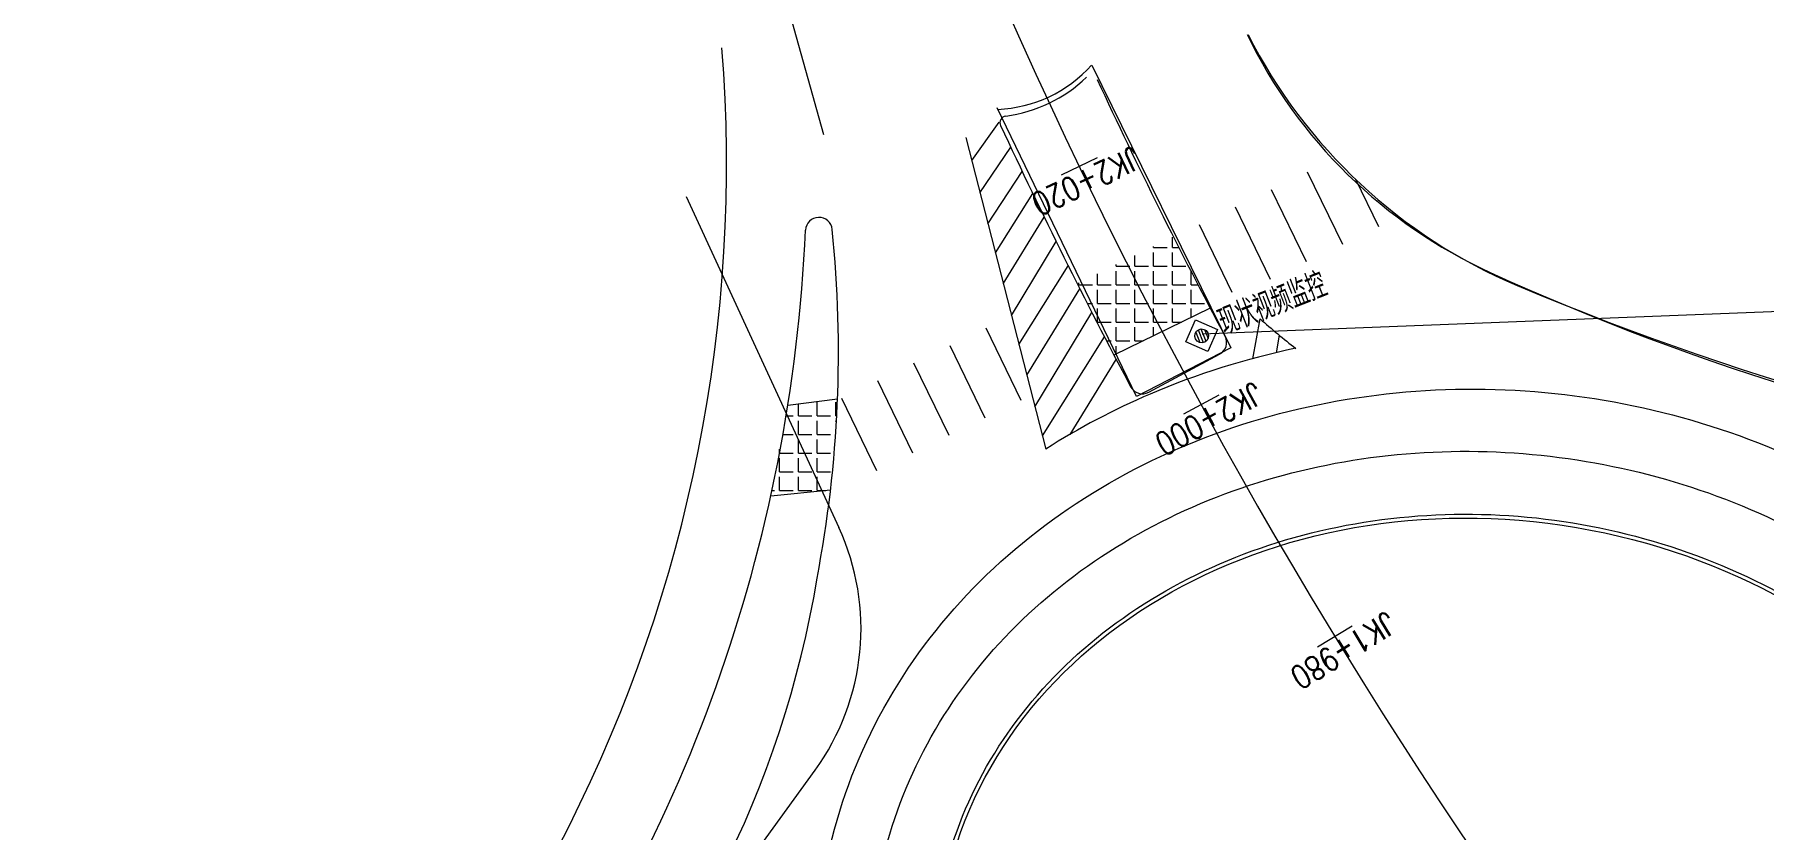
# Model space of a CAD drawing. Header units: millimetres. Extents: x 523446 to 528898, y 388189 to 392165.
# Drawn here: x 526968.2 to 527097.3, y 389746.1 to 389805.4 of the extents above; entities that cross this region are included whole.
import ezdxf
from ezdxf.enums import TextEntityAlignment as Align

# ---------------------------------------------------------------- set-up
doc = ezdxf.new("R2010")
doc.units = ezdxf.units.MM
doc.linetypes.add('33', pattern=[6, 3, -3])
for name, color, linetype, lineweight in [('0-现状交通设施2018', 7, 'Continuous', 0), ('0-现状信号灯', 7, 'Continuous', 40), ('000-scy-中分带', 2, 'Continuous', 60), ('000-scy-机动车道线', 5, 'Continuous', 60), ('人行横道', 7, 'Continuous', 30)]:
    doc.layers.add(name, color=color, linetype=linetype, lineweight=lineweight)
for name, color, linetype in [('JQDD-标注路线桩号', 7, 'Continuous'), ('MEDS道路平面中线-JQDD', 7, 'Continuous'), ('中央绿化带', 3, 'Continuous'), ('机动车边线', 5, 'Continuous'), ('标线（实）', 1, 'Continuous'), ('标线（虚）', 1, '33'), ('渠化岛', 4, 'Continuous'), ('转盘', 5, 'Continuous')]:
    doc.layers.add(name, color=color, linetype=linetype)
doc.styles.add('HZTXT_S', font='TXT_S.shx', dxfattribs={"width": 0.75, "bigfont": 'HZTXT.shx'})
doc.styles.add('MEDS', font='TXT_S.SHX', dxfattribs={"width": 0.75, "bigfont": 'hztxt.shx'})
pattern_1 = [(0, (0, 0), (0, 1.397), [1.016, -0.381]), (90, (0, 0), (-1.397, 9e-17), [1.016, -0.381])]

# ---------------------------------------------------------------- blocks, each defined once
blk = doc.blocks.new('7')
at = {"layer": '0-现状信号灯', "linetype": 'Continuous', "lineweight": 0, "ltscale": 0.005}
for p, q in [((525414.9, 388753.36), (525416.62, 388753.9)), ((525415.44, 388751.64), (525414.9, 388753.36)), ((525416.62, 388753.9), (525417.16, 388752.19)), ((525417.16, 388752.19), (525415.44, 388751.64)), ((525415.94, 388753.28), (525415.56, 388752.55)), ((525416.18, 388753.26), (525415.71, 388752.36)), ((525416.37, 388753.15), (525415.92, 388752.27)), ((525416.51, 388752.92), (525416.18, 388752.28))]:
    blk.add_line(p, q, dxfattribs=at)
blk.add_ellipse((525416.02, 388752.77), major_axis=(0.365, 0.365), ratio=1, start_param=3.156470216024712, end_param=9.439655523204298, dxfattribs=at)

msp = doc.modelspace()

# ---------------------------------------------------------------- hatches: boundary and pattern name
at = {"layer": '渠化岛', "linetype": 'ByBlock', "lineweight": 0}
h = msp.add_hatch(dxfattribs=at)
h.set_pattern_fill('ANGLE', color=42, scale=0.2, style=0)
h.set_pattern_definition(pattern_1)
h.paths.add_polyline_path([(527046.07, 389786.84), (527053.26, 389790.34), (527056.01, 389785), (527048.81, 389781.5)])
h = msp.add_hatch(dxfattribs=at)
h.set_pattern_fill('ANGLE', color=42, scale=0.2, style=0)
h.set_pattern_definition(pattern_1)
h.paths.add_polyline_path([(527024.46, 389777.77), (527028.16, 389778.24), (527027.64, 389771.42), (527023.18, 389770.96)])

# ---------------------------------------------------------------- linework, layer by layer
at = {"layer": '0-现状交通设施2018', "linetype": 'ByBlock', "lineweight": 0}
msp.add_lwpolyline([(527103.01, 389784.93), (527055.4, 389783.06)], dxfattribs=at)
at = {"layer": '000-scy-中分带', "linetype": 'ByBlock', "lineweight": 0}
msp.add_lwpolyline([(527047.15, 389803.15), (527057.55, 389782.04), (527050.5, 389778.4), (527040.08, 389799.96)], dxfattribs=at)
msp.add_arc((527039.71, 389809.85), 10, 272.4323, 318.0517, dxfattribs=at)
at = {"layer": '000-scy-机动车道线', "linetype": 'ByBlock', "lineweight": 0}
for p, q in [((527016.85, 389793.34), (527028.26, 389768.62)), ((527005.21, 389721.21), (527026.49, 389750.49))]:
    msp.add_line(p, q, dxfattribs=at)
for centre, radius, start, end in [((527092.45, 389821.69), 37.39, 205.758, 245.4702), ((527155.47, 389959.78), 189.18, 245.4702, 261.0987), ((527011.92, 389761.07), 18, 324.0002, 24.799)]:
    msp.add_arc(centre, radius, start, end, dxfattribs=at)
at = {"layer": 'JQDD-标注路线桩号', "color": 7, "linetype": 'ByBlock', "lineweight": 0}
for p, q in [((527047.56, 389796.24), (527044.86, 389794.94)), ((527056.64, 389778.51), (527054.01, 389777.08)), ((527066.6, 389761.25), (527064.03, 389759.69))]:
    msp.add_line(p, q, dxfattribs=at)
at = {"layer": 'MEDS道路平面中线-JQDD', "color": 233, "linetype": 'ByBlock', "lineweight": 0}
msp.add_arc((527406.72, 389968.9), 400, 202.7223, 226.4765, dxfattribs=at)
at = {"layer": '中央绿化带', "linetype": 'ByBlock', "lineweight": 0, "ltscale": 0.05}
msp.add_line((527051.41, 389778.73), (527056.7, 389781.56), dxfattribs=at)
for centre, radius, start, end in [((527039.2, 389810.24), 11, 277.991, 313.4322), ((527406.73, 389968.91), 396.02, 204.9113, 208.0129), ((527040.8, 389798.86), 0.5, 97.991, 204.9251), ((527406.72, 389968.9), 404, 204.9251, 208.0151), ((527056.23, 389782.44), 1, 298.1572, 28.0129), ((527050.94, 389779.61), 1, 208.0151, 298.1572)]:
    msp.add_arc(centre, radius, start, end, dxfattribs=at)
at = {"layer": '人行横道', "linetype": 'ByBlock', "lineweight": 0}
for points in [[(527063.26, 389795.19), (527065.88, 389789.79)], [(527066.86, 389794.64), (527068.58, 389791.1)], [(527060.56, 389793.88), (527063.18, 389788.48)], [(527057.87, 389792.57), (527060.49, 389787.17)], [(527055.17, 389791.26), (527057.63, 389786.19)], [(527039.25, 389783.53), (527041.87, 389778.13)], [(527036.55, 389782.22), (527039.17, 389776.82)], [(527033.85, 389780.91), (527036.47, 389775.51)], [(527031.15, 389779.6), (527033.77, 389774.2)], [(527028.45, 389778.29), (527031.07, 389772.89)]]:
    msp.add_lwpolyline(points, dxfattribs=at)
at = {"layer": '机动车边线', "linetype": 'ByBlock', "lineweight": 0}
msp.add_arc((526909.87, 389795.81), 110, 302.0083, 4.5066, dxfattribs=at)
at = {"layer": '标线（实）', "linetype": 'ByBlock', "lineweight": 0}
for p, q in [((526985.55, 389947.25), (527027.12, 389797.97)), ((527037.74, 389797.75), (527043.72, 389774.48))]:
    msp.add_line(p, q, dxfattribs=at)
for points in [[(527040.22, 389798.91), (527038.18, 389796.03)], [(527038.8, 389793.62), (527041.1, 389797.04)], [(527039.4, 389791.3), (527041.96, 389795.21)], [(527039.96, 389789.13), (527042.75, 389793.57)], [(527040.55, 389786.83), (527043.61, 389791.8)], [(527041.15, 389784.47), (527044.5, 389789.98)], [(527041.71, 389782.3), (527045.4, 389788.17)], [(527042.3, 389780), (527046.27, 389786.45)], [(527042.91, 389777.64), (527047.17, 389784.67)], [(527059.18, 389781.23), (527059.73, 389784.22)], [(527043.47, 389775.47), (527048.1, 389782.86)], [(527060.96, 389781.68), (527061.19, 389782.98)], [(527045.54, 389775.58), (527048.98, 389781.18)]]:
    msp.add_lwpolyline(points, dxfattribs=at)
msp.add_arc((527094.51, 389823.54), 52.5, 228.511, 232.2975, dxfattribs=at)
for points, knots in [([(527062.41, 389782.01), (527058.67, 389781.22), (527055.01, 389780.08), (527048.81, 389777.43), (527046.2, 389776.05), (527043.72, 389774.48)], [5.1489414, 5.1489414, 5.1489414, 5.1489414, 5.3638071, 5.3638071, 5.5310425, 5.5310425, 5.5310425, 5.5310425]), ([(527035.7, 389740.7), (527035.38, 389738.81), (527035.24, 389736.89), (527035.35, 389731.85), (527035.89, 389728.72), (527037.89, 389722.64), (527039.35, 389719.69), (527043.08, 389714.16), (527045.35, 389711.59), (527050.57, 389707), (527053.51, 389704.98), (527059.85, 389701.62), (527063.25, 389700.29), (527070.3, 389698.39), (527073.95, 389697.82), (527081.23, 389697.51), (527084.87, 389697.75), (527091.9, 389699.04), (527095.3, 389700.08), (527101.61, 389702.89), (527104.53, 389704.65), (527109.7, 389708.8), (527111.95, 389711.18), (527115.63, 389716.38), (527117.06, 389719.21), (527119, 389725.12), (527119.51, 389728.21), (527119.57, 389734.44), (527119.12, 389737.58), (527117.3, 389743.69), (527115.94, 389746.67), (527112.37, 389752.27), (527110.17, 389754.88), (527105.09, 389759.58), (527102.21, 389761.67), (527095.96, 389765.16), (527092.6, 389766.57), (527085.6, 389768.62), (527081.97, 389769.27), (527074.68, 389769.75), (527071.03, 389769.58), (527063.95, 389768.45), (527060.52, 389767.49), (527054.12, 389764.83), (527051.14, 389763.13), (527045.83, 389759.11), (527043.51, 389756.79), (527039.67, 389751.68), (527038.15, 389748.89), (527036.47, 389744.25), (527036.01, 389742.49), (527035.7, 389740.7)], [0, 0, 0, 0, 0.160367, 0.160367, 0.419989, 0.419989, 0.679612, 0.679612, 0.939235, 0.939235, 1.198858, 1.198858, 1.458481, 1.458481, 1.718104, 1.718104, 1.977727, 1.977727, 2.23735, 2.23735, 2.496972, 2.496972, 2.756595, 2.756595, 3.016218, 3.016218, 3.275841, 3.275841, 3.535464, 3.535464, 3.795087, 3.795087, 4.05471, 4.05471, 4.314332, 4.314332, 4.573955, 4.573955, 4.833578, 4.833578, 5.093201, 5.093201, 5.352824, 5.352824, 5.612447, 5.612447, 5.87207, 5.87207, 6.131693, 6.131693, 6.283185, 6.283185, 6.283185, 6.283185])]:
    msp.add_open_spline(points, degree=3, knots=knots, dxfattribs=at)
at = {"layer": '标线（虚）', "linetype": 'ByBlock', "lineweight": 0}
for points, knots in [([(527027.13, 389742.39), (527026.76, 389740.22), (527026.57, 389738.02), (527026.56, 389732.45), (527026.99, 389729.08), (527028.64, 389722.52), (527029.87, 389719.33), (527033.05, 389713.27), (527035, 389710.41), (527039.48, 389705.12), (527042.03, 389702.69), (527047.58, 389698.37), (527050.59, 389696.46), (527058.13, 389692.64), (527062.81, 389690.98), (527072.45, 389688.88), (527077.41, 389688.43), (527087.23, 389688.78), (527092.09, 389689.58), (527101.35, 389692.42), (527105.75, 389694.45), (527112.91, 389699.14), (527115.83, 389701.6), (527120.92, 389707.15), (527123.09, 389710.24), (527126.51, 389716.87), (527127.75, 389720.41), (527129.2, 389727.7), (527129.4, 389731.44), (527128.77, 389738.86), (527127.94, 389742.54), (527125.34, 389749.58), (527123.56, 389752.95), (527119.22, 389759.21), (527116.65, 389762.1), (527110.88, 389767.27), (527107.68, 389769.55), (527100.83, 389773.42), (527097.18, 389775), (527089.62, 389777.4), (527085.7, 389778.22), (527077.8, 389779.05), (527073.81, 389779.07), (527065.96, 389778.29), (527062.09, 389777.5), (527054.67, 389775.12), (527051.12, 389773.53), (527044.53, 389769.6), (527041.5, 389767.27), (527036.14, 389761.94), (527033.83, 389758.96), (527030.09, 389752.49), (527028.67, 389749.02), (527027.51, 389744.42), (527027.3, 389743.41), (527027.13, 389742.39)], [0, 0, 0, 0, 0.141442, 0.141442, 0.35702, 0.35702, 0.572598, 0.572598, 0.788175, 0.788175, 1.003753, 1.003753, 1.219331, 1.219331, 1.515229, 1.515229, 1.811128, 1.811128, 2.107026, 2.107026, 2.402925, 2.402925, 2.641312, 2.641312, 2.879698, 2.879698, 3.118085, 3.118085, 3.356472, 3.356472, 3.594859, 3.594859, 3.833246, 3.833246, 4.071633, 4.071633, 4.310019, 4.310019, 4.548406, 4.548406, 4.786793, 4.786793, 5.02518, 5.02518, 5.263567, 5.263567, 5.501954, 5.501954, 5.74034, 5.74034, 5.978727, 5.978727, 6.217114, 6.217114, 6.283185, 6.283185, 6.283185, 6.283185]), ([(527031.07, 389741.49), (527030.73, 389739.46), (527030.56, 389737.4), (527030.6, 389732.09), (527031.07, 389728.84), (527032.87, 389722.53), (527034.19, 389719.46), (527037.59, 389713.66), (527039.66, 389710.94), (527044.44, 389705.97), (527047.13, 389703.73), (527053, 389699.82), (527056.18, 389698.16), (527062.83, 389695.49), (527066.31, 389694.48), (527073.41, 389693.17), (527077.02, 389692.87), (527084.2, 389692.98), (527087.76, 389693.4), (527094.67, 389694.95), (527098, 389696.08), (527104.27, 389699), (527107.2, 389700.8), (527112.48, 389704.98), (527114.84, 389707.36), (527118.83, 389712.6), (527120.46, 389715.46), (527122.89, 389721.47), (527123.69, 389724.63), (527124.38, 389731.06), (527124.28, 389734.33), (527123.2, 389740.76), (527122.23, 389743.93), (527119.48, 389749.98), (527117.7, 389752.87), (527113.47, 389758.21), (527111.02, 389760.67), (527105.57, 389765.05), (527102.58, 389766.96), (527096.21, 389770.17), (527092.84, 389771.46), (527085.89, 389773.35), (527082.31, 389773.95), (527075.12, 389774.43), (527071.51, 389774.32), (527064.45, 389773.36), (527061, 389772.53), (527054.42, 389770.17), (527051.3, 389768.65), (527045.56, 389764.97), (527042.95, 389762.82), (527038.38, 389758), (527036.43, 389755.32), (527033.32, 389749.59), (527032.16, 389746.53), (527031.3, 389742.75), (527031.18, 389742.12), (527031.07, 389741.49)], [0, 0, 0, 0, 0.149242, 0.149242, 0.383374, 0.383374, 0.617505, 0.617505, 0.851637, 0.851637, 1.085769, 1.085769, 1.3199, 1.3199, 1.554032, 1.554032, 1.788164, 1.788164, 2.022295, 2.022295, 2.256427, 2.256427, 2.490559, 2.490559, 2.72469, 2.72469, 2.958822, 2.958822, 3.192954, 3.192954, 3.427085, 3.427085, 3.661217, 3.661217, 3.895349, 3.895349, 4.12948, 4.12948, 4.363612, 4.363612, 4.597744, 4.597744, 4.831875, 4.831875, 5.066007, 5.066007, 5.300139, 5.300139, 5.53427, 5.53427, 5.768402, 5.768402, 6.002534, 6.002534, 6.236665, 6.236665, 6.283185, 6.283185, 6.283185, 6.283185])]:
    msp.add_open_spline(points, degree=3, knots=knots, dxfattribs=at)
at = {"layer": '渠化岛', "linetype": 'ByBlock', "lineweight": 0}
for p, q in [((527056.01, 389785), (527048.81, 389781.5)), ((527024.46, 389777.77), (527028.16, 389778.24)), ((527027.64, 389771.42), (527023.18, 389770.96))]:
    msp.add_line(p, q, dxfattribs=at)
at = {"layer": '转盘', "linetype": 'ByBlock', "lineweight": 0}
for centre, radius, start, end in [((527094.51, 389823.54), 40, 206.8954, 247.0926), ((527026.77, 389790.79), 1, 5.8568, 177.5412), ((526909.87, 389795.81), 116, 323.0922, 357.5412), ((526938.23, 389781.7), 90, 349.1983, 5.8568), ((527162.48, 389984.81), 215, 247.1374, 262.4304), ((526950.68, 389777.45), 77, 315.5589, 350.5695)]:
    msp.add_arc(centre, radius, start, end, dxfattribs=at)
msp.add_ellipse((527077.41, 389733.62), major_axis=(-41.41, 7.04), ratio=0.845238, dxfattribs=at)

# ---------------------------------------------------------------- block references
at = {"layer": '0-现状交通设施2018', "color": 6, "linetype": 'ByBlock', "lineweight": 0, "rotation": 48.87609347368581}
msp.add_blockref('7', (474337.91, -261685.85), dxfattribs=at)

# ---------------------------------------------------------------- texts
at = {"layer": '0-现状交通设施2018', "linetype": 'ByBlock', "lineweight": 0, "style": 'HZTXT_S', "width": 0.7}
msp.add_text('现状视频监控', height=2, rotation=21.3832, dxfattribs=at).set_placement((527064.56, 389786.91), align=Align.MIDDLE_RIGHT)
at = {"layer": 'JQDD-标注路线桩号', "color": 7, "linetype": 'ByBlock', "lineweight": 0, "style": 'MEDS', "width": 0.8}
for s, rotation, p in [('JK2+020', 205.6754, (527046.74, 389794.49)), ('JK2+000', 208.5402, (527055.91, 389776.72)), ('JK1+980', 211.405, (527065.95, 389759.42))]:
    msp.add_text(s, height=1.75, rotation=rotation, dxfattribs=at).set_placement(p, align=Align.MIDDLE)

doc.saveas('drawing.dxf')
